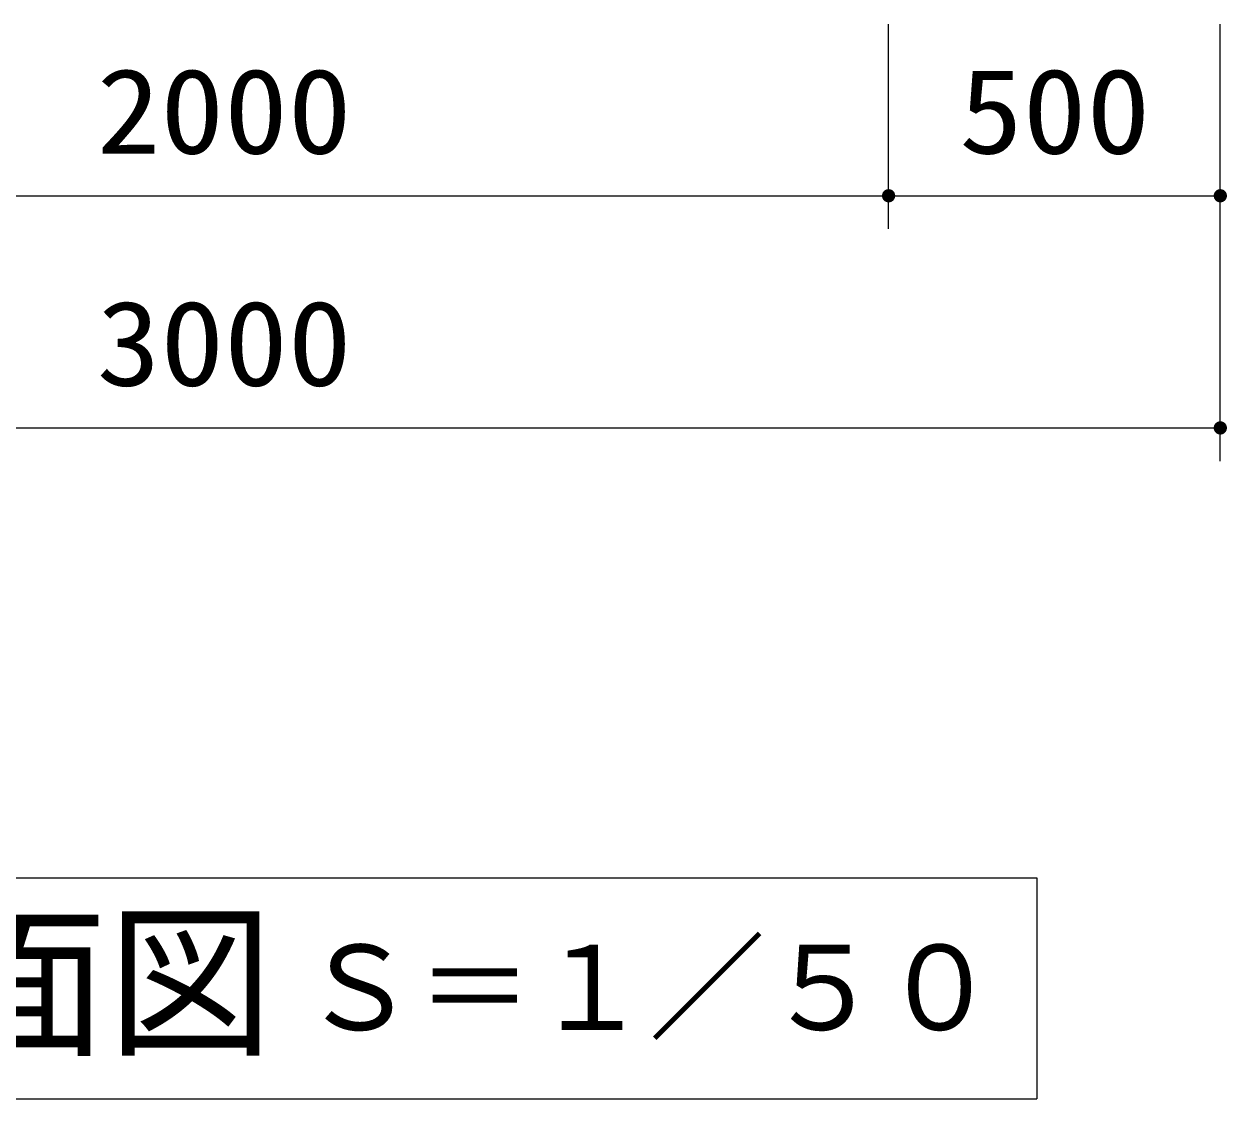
# Model space of a CAD drawing. Units: millimetres, scale not verified. Extents: x -14850 to 14850, y -10500 to 10500.
# Drawn here: x 795 to 2608, y -7898 to -6277 of the extents above; entities that cross this region are included whole.
import ezdxf
from ezdxf.enums import TextEntityAlignment as Align

# ---------------------------------------------------------------- set-up
doc = ezdxf.new("R2010")
doc.units = ezdxf.units.MM
doc.header["$LTSCALE"] = 50
doc.layers.add('0-0_製作', color=5, linetype='Continuous', lineweight=25)
doc.layers.add('0-1_躯体', color=3, linetype='Continuous', lineweight=25)
doc.styles.add('ＭＳ ゴシック', font='')
doc.styles.get('ＭＳ ゴシック').set_extended_font_data('MS Gothic')

msp = doc.modelspace()

# ---------------------------------------------------------------- linework, layer by layer
at = {"layer": '0-0_製作', "color": 2}
for p, q in [((2098.28, -6586.25), (2098.28, -6277.42)), ((2598.28, -6936.25), (2598.28, -6277.42)), ((98.28, -6536.25), (2098.28, -6536.25)), ((2098.28, -6536.25), (2598.28, -6536.25)), ((-401.72, -6886.25), (2598.28, -6886.25))]:
    msp.add_line(p, q, dxfattribs=at)
at = {"layer": '0-0_製作'}
for points in [[(2088.28, -6536.25), (2098.28, -6526.25), (2098.28, -6536.25)], [(2088.3, -6535.62), (2098.28, -6526.25), (2088.28, -6536.25)], [(2088.45, -6534.37), (2098.28, -6526.25), (2088.3, -6535.62)], [(2088.77, -6533.16), (2098.28, -6526.25), (2088.45, -6534.37)], [(2089.23, -6531.99), (2098.28, -6526.25), (2088.77, -6533.16)], [(2089.83, -6530.89), (2098.28, -6526.25), (2089.23, -6531.99)], [(2090.57, -6529.87), (2098.28, -6526.25), (2089.83, -6530.89)], [(2091.43, -6528.96), (2098.28, -6526.25), (2090.57, -6529.87)], [(2092.4, -6528.16), (2098.28, -6526.25), (2091.43, -6528.96)], [(2093.46, -6527.49), (2098.28, -6526.25), (2092.4, -6528.16)], [(2093.46, -6527.49), (2097.02, -6526.33), (2098.28, -6526.25)], [(2094.6, -6526.95), (2097.02, -6526.33), (2093.46, -6527.49)], [(2094.6, -6526.95), (2095.79, -6526.56), (2097.02, -6526.33)], [(2098.28, -6526.25), (2107.57, -6532.57), (2098.28, -6536.25)], [(2098.28, -6526.25), (2107.04, -6531.43), (2107.57, -6532.57)], [(2098.28, -6526.25), (2106.37, -6530.37), (2107.04, -6531.43)], [(2098.28, -6526.25), (2105.57, -6529.4), (2106.37, -6530.37)], [(2098.28, -6526.25), (2104.65, -6528.54), (2105.57, -6529.4)], [(2098.28, -6526.25), (2103.63, -6527.81), (2104.65, -6528.54)], [(2098.28, -6526.25), (2102.53, -6527.2), (2103.63, -6527.81)], [(2098.28, -6526.25), (2101.37, -6526.74), (2102.53, -6527.2)], [(2098.28, -6526.25), (2100.15, -6526.43), (2101.37, -6526.74)], [(2098.28, -6526.25), (2098.9, -6526.27), (2100.15, -6526.43)], [(2588.28, -6536.25), (2598.28, -6526.25), (2598.28, -6536.25)], [(2588.3, -6535.62), (2598.28, -6526.25), (2588.28, -6536.25)], [(2588.45, -6534.37), (2598.28, -6526.25), (2588.3, -6535.62)], [(2588.77, -6533.16), (2598.28, -6526.25), (2588.45, -6534.37)], [(2589.23, -6531.99), (2598.28, -6526.25), (2588.77, -6533.16)], [(2589.83, -6530.89), (2598.28, -6526.25), (2589.23, -6531.99)], [(2590.57, -6529.87), (2598.28, -6526.25), (2589.83, -6530.89)], [(2591.43, -6528.96), (2598.28, -6526.25), (2590.57, -6529.87)], [(2591.43, -6528.96), (2597.02, -6526.33), (2598.28, -6526.25)], [(2592.4, -6528.16), (2597.02, -6526.33), (2591.43, -6528.96)], [(2592.4, -6528.16), (2595.79, -6526.56), (2597.02, -6526.33)], [(2593.46, -6527.49), (2595.79, -6526.56), (2592.4, -6528.16)], [(2593.46, -6527.49), (2594.6, -6526.95), (2595.79, -6526.56)], [(2598.28, -6526.25), (2607.04, -6531.43), (2598.28, -6536.25)], [(2598.28, -6526.25), (2606.37, -6530.37), (2607.04, -6531.43)], [(2598.28, -6526.25), (2605.57, -6529.4), (2606.37, -6530.37)], [(2598.28, -6526.25), (2604.65, -6528.54), (2605.57, -6529.4)], [(2598.28, -6526.25), (2603.64, -6527.81), (2604.65, -6528.54)], [(2598.28, -6526.25), (2602.53, -6527.2), (2603.64, -6527.81)], [(2598.28, -6526.25), (2601.37, -6526.74), (2602.53, -6527.2)], [(2598.28, -6526.25), (2600.15, -6526.43), (2601.37, -6526.74)], [(2598.28, -6526.25), (2598.9, -6526.27), (2600.15, -6526.43)], [(2088.59, -6538.74), (2088.28, -6536.25), (2098.28, -6536.25)], [(2088.36, -6537.5), (2088.28, -6536.25), (2088.59, -6538.74)], [(2088.59, -6538.74), (2098.28, -6536.25), (2088.98, -6539.93)], [(2088.98, -6539.93), (2098.28, -6536.25), (2089.51, -6541.07)], [(2089.51, -6541.07), (2098.28, -6536.25), (2090.19, -6542.13)], [(2090.19, -6542.13), (2098.28, -6536.25), (2090.99, -6543.09)], [(2090.99, -6543.09), (2098.28, -6536.25), (2091.9, -6543.95)], [(2091.9, -6543.95), (2098.28, -6536.25), (2092.92, -6544.69)], [(2092.92, -6544.69), (2098.28, -6536.25), (2094.02, -6545.3)], [(2094.02, -6545.3), (2098.28, -6536.25), (2095.19, -6545.76)], [(2095.19, -6545.76), (2098.28, -6536.25), (2096.4, -6546.07)], [(2096.4, -6546.07), (2098.28, -6536.25), (2097.65, -6546.23)], [(2097.65, -6546.23), (2098.28, -6536.25), (2098.28, -6546.25)], [(2098.28, -6536.25), (2107.57, -6532.57), (2107.96, -6533.76)], [(2098.28, -6536.25), (2107.96, -6533.76), (2108.2, -6535)], [(2098.28, -6536.25), (2108.2, -6535), (2108.28, -6536.25)], [(2098.28, -6536.25), (2104.15, -6544.34), (2098.28, -6546.25)], [(2098.28, -6536.25), (2105.12, -6543.54), (2104.15, -6544.34)], [(2098.28, -6536.25), (2105.98, -6542.62), (2105.12, -6543.54)], [(2098.28, -6536.25), (2106.72, -6541.61), (2105.98, -6542.62)], [(2098.28, -6536.25), (2107.32, -6540.51), (2106.72, -6541.61)], [(2098.28, -6536.25), (2107.79, -6539.34), (2107.32, -6540.51)], [(2098.28, -6536.25), (2108.1, -6538.12), (2107.79, -6539.34)], [(2098.28, -6536.25), (2108.26, -6536.88), (2108.1, -6538.12)], [(2098.28, -6536.25), (2108.28, -6536.25), (2108.26, -6536.88)], [(2098.28, -6546.25), (2104.15, -6544.34), (2103.09, -6545.01)], [(2098.28, -6546.25), (2103.09, -6545.01), (2099.53, -6546.17)], [(2099.53, -6546.17), (2103.09, -6545.01), (2101.96, -6545.55)], [(2099.53, -6546.17), (2101.96, -6545.55), (2100.76, -6545.93)], [(2588.98, -6539.93), (2588.28, -6536.25), (2598.28, -6536.25)], [(2588.59, -6538.74), (2588.28, -6536.25), (2588.98, -6539.93)], [(2588.36, -6537.5), (2588.28, -6536.25), (2588.59, -6538.74)], [(2588.98, -6539.93), (2598.28, -6536.25), (2589.51, -6541.07)], [(2589.51, -6541.07), (2598.28, -6536.25), (2590.19, -6542.13)], [(2590.19, -6542.13), (2598.28, -6536.25), (2590.99, -6543.09)], [(2590.99, -6543.09), (2598.28, -6536.25), (2591.9, -6543.95)], [(2591.9, -6543.95), (2598.28, -6536.25), (2592.92, -6544.69)], [(2592.92, -6544.69), (2598.28, -6536.25), (2594.02, -6545.3)], [(2594.02, -6545.3), (2598.28, -6536.25), (2595.19, -6545.76)], [(2595.19, -6545.76), (2598.28, -6536.25), (2596.4, -6546.07)], [(2596.4, -6546.07), (2598.28, -6536.25), (2597.65, -6546.23)], [(2597.65, -6546.23), (2598.28, -6536.25), (2598.28, -6546.25)], [(2598.28, -6536.25), (2607.04, -6531.43), (2607.57, -6532.57)], [(2598.28, -6536.25), (2607.57, -6532.57), (2607.96, -6533.76)], [(2598.28, -6536.25), (2607.96, -6533.76), (2608.2, -6535)], [(2598.28, -6536.25), (2608.2, -6535), (2608.28, -6536.25)], [(2598.28, -6536.25), (2605.98, -6542.62), (2598.28, -6546.25)], [(2598.28, -6536.25), (2606.72, -6541.61), (2605.98, -6542.62)], [(2598.28, -6536.25), (2607.33, -6540.51), (2606.72, -6541.61)], [(2598.28, -6536.25), (2607.79, -6539.34), (2607.33, -6540.51)], [(2598.28, -6536.25), (2608.1, -6538.12), (2607.79, -6539.34)], [(2598.28, -6536.25), (2608.26, -6536.88), (2608.1, -6538.12)], [(2598.28, -6536.25), (2608.28, -6536.25), (2608.26, -6536.88)], [(2598.28, -6546.25), (2605.98, -6542.62), (2605.12, -6543.54)], [(2598.28, -6546.25), (2605.12, -6543.54), (2599.53, -6546.17)], [(2599.53, -6546.17), (2605.12, -6543.54), (2604.15, -6544.34)], [(2599.53, -6546.17), (2604.15, -6544.34), (2600.76, -6545.93)], [(2600.76, -6545.93), (2604.15, -6544.34), (2603.09, -6545.01)], [(2600.76, -6545.93), (2603.09, -6545.01), (2601.96, -6545.55)], [(2588.28, -6886.25), (2598.28, -6876.25), (2598.28, -6886.25)], [(2588.3, -6885.62), (2598.28, -6876.25), (2588.28, -6886.25)], [(2588.59, -6888.74), (2588.28, -6886.25), (2598.28, -6886.25)], [(2588.36, -6887.5), (2588.28, -6886.25), (2588.59, -6888.74)], [(2588.45, -6884.37), (2598.28, -6876.25), (2588.3, -6885.62)], [(2588.77, -6883.16), (2598.28, -6876.25), (2588.45, -6884.37)], [(2588.59, -6888.74), (2598.28, -6886.25), (2588.98, -6889.93)], [(2589.23, -6881.99), (2598.28, -6876.25), (2588.77, -6883.16)], [(2588.98, -6889.93), (2598.28, -6886.25), (2589.51, -6891.07)], [(2589.83, -6880.89), (2598.28, -6876.25), (2589.23, -6881.99)], [(2589.51, -6891.07), (2598.28, -6886.25), (2590.19, -6892.13)], [(2590.57, -6879.87), (2598.28, -6876.25), (2589.83, -6880.89)], [(2590.19, -6892.13), (2598.28, -6886.25), (2590.99, -6893.09)], [(2591.43, -6878.96), (2598.28, -6876.25), (2590.57, -6879.87)], [(2590.99, -6893.09), (2598.28, -6886.25), (2591.9, -6893.95)], [(2592.4, -6878.16), (2598.28, -6876.25), (2591.43, -6878.96)], [(2591.9, -6893.95), (2598.28, -6886.25), (2592.92, -6894.69)], [(2592.4, -6878.16), (2597.02, -6876.33), (2598.28, -6876.25)], [(2593.46, -6877.49), (2597.02, -6876.33), (2592.4, -6878.16)], [(2592.92, -6894.69), (2598.28, -6886.25), (2594.02, -6895.3)], [(2593.46, -6877.49), (2595.79, -6876.56), (2597.02, -6876.33)], [(2594.6, -6876.95), (2595.79, -6876.56), (2593.46, -6877.49)], [(2594.02, -6895.3), (2598.28, -6886.25), (2595.19, -6895.76)], [(2595.19, -6895.76), (2598.28, -6886.25), (2596.4, -6896.07)], [(2596.4, -6896.07), (2598.28, -6886.25), (2597.65, -6896.23)], [(2597.65, -6896.23), (2598.28, -6886.25), (2598.28, -6896.25)], [(2598.28, -6876.25), (2607.57, -6882.57), (2598.28, -6886.25)], [(2598.28, -6876.25), (2607.04, -6881.43), (2607.57, -6882.57)], [(2598.28, -6876.25), (2606.37, -6880.37), (2607.04, -6881.43)], [(2598.28, -6876.25), (2605.57, -6879.4), (2606.37, -6880.37)], [(2598.28, -6876.25), (2604.65, -6878.54), (2605.57, -6879.4)], [(2598.28, -6876.25), (2603.64, -6877.81), (2604.65, -6878.54)], [(2598.28, -6876.25), (2602.53, -6877.2), (2603.64, -6877.81)], [(2598.28, -6876.25), (2601.37, -6876.74), (2602.53, -6877.2)], [(2598.28, -6876.25), (2600.15, -6876.43), (2601.37, -6876.74)], [(2598.28, -6876.25), (2598.9, -6876.27), (2600.15, -6876.43)], [(2598.28, -6886.25), (2607.57, -6882.57), (2607.96, -6883.76)], [(2598.28, -6886.25), (2607.96, -6883.76), (2608.2, -6885)], [(2598.28, -6886.25), (2608.2, -6885), (2608.28, -6886.25)], [(2598.28, -6886.25), (2605.12, -6893.54), (2598.28, -6896.25)], [(2598.28, -6886.25), (2605.98, -6892.62), (2605.12, -6893.54)], [(2598.28, -6886.25), (2606.72, -6891.61), (2605.98, -6892.62)], [(2598.28, -6886.25), (2607.33, -6890.51), (2606.72, -6891.61)], [(2598.28, -6886.25), (2607.79, -6889.34), (2607.33, -6890.51)], [(2598.28, -6886.25), (2608.1, -6888.12), (2607.79, -6889.34)], [(2598.28, -6886.25), (2608.26, -6886.88), (2608.1, -6888.12)], [(2598.28, -6886.25), (2608.28, -6886.25), (2608.26, -6886.88)], [(2598.28, -6896.25), (2605.12, -6893.54), (2604.15, -6894.34)], [(2598.28, -6896.25), (2604.15, -6894.34), (2599.53, -6896.17)], [(2599.53, -6896.17), (2604.15, -6894.34), (2603.09, -6895.01)], [(2599.53, -6896.17), (2603.09, -6895.01), (2600.76, -6895.93)], [(2600.76, -6895.93), (2603.09, -6895.01), (2601.96, -6895.55)]]:
    msp.add_solid(points, dxfattribs=at)
at = {"layer": '0-1_躯体'}
for p, q in [((-345.14, -7564.45), (2321.53, -7564.45)), ((2321.53, -7564.45), (2321.53, -7897.79)), ((-345.14, -7897.79), (2321.53, -7897.79))]:
    msp.add_line(p, q, dxfattribs=at)

# ---------------------------------------------------------------- texts
at = {"layer": '0-0_製作', "color": 4, "style": 'ＭＳ ゴシック', "width": 1.1}
for s, p in [('2000', (904.53, -6511.25)), ('500', (2204.53, -6511.25)), ('3000', (904.53, -6861.25))]:
    msp.add_text(s, height=128.4, dxfattribs=at).set_placement(p, align=Align.BOTTOM_LEFT)
at = {"layer": '0-1_躯体', "color": 4, "style": 'ＭＳ ゴシック'}
for s, height, p in [('Ｂ－Ｂ断面図', 183.3, (-329.19, -7868.27)), ('Ｓ＝１／５０', 128.4, (1211.83, -7832.22))]:
    msp.add_text(s, height=height, dxfattribs=at).set_placement(p, align=Align.BOTTOM_LEFT)

doc.saveas('drawing.dxf')
